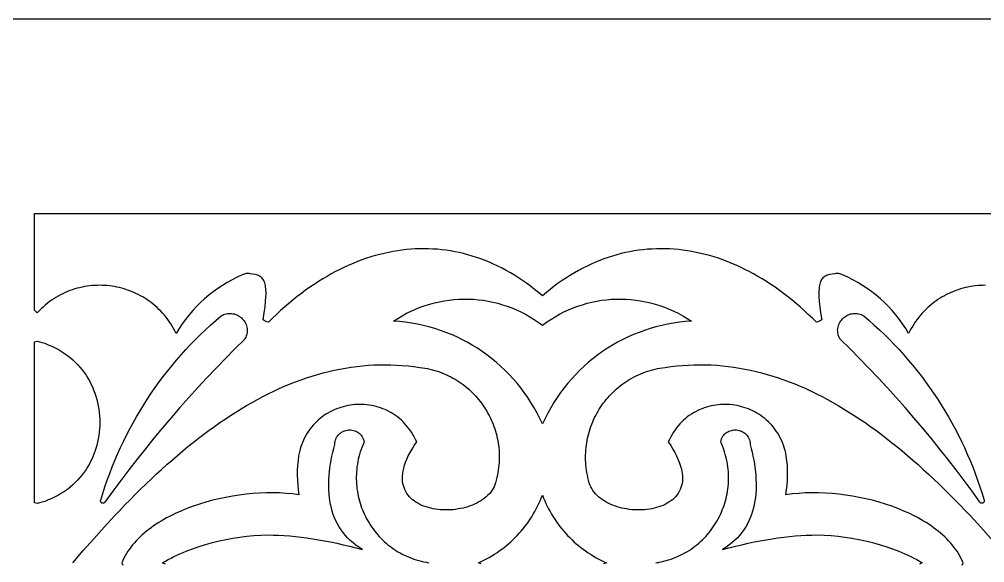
# Model space of a CAD drawing. Extents: x 1274 to 2074, y -191 to -51.
# Drawn here: x 1346.7 to 1471.1, y -120.5 to -50.5 of the extents above; entities that cross this region are included whole.
import ezdxf

# ---------------------------------------------------------------- set-up
doc = ezdxf.new("R2010")
doc.units = 0
doc.layers.add('LAYER_1', color=18, linetype='CONTINUOUS')

msp = doc.modelspace()

# ---------------------------------------------------------------- linework, layer by layer
at = {"layer": 'LAYER_1'}
for points in [[(2074.4, -190.54), (2074.4, -50.54), (1274.4, -50.54), (1274.4, -190.54)], [(1394.94, -89.43), (1395.5, -89.06), (1396.06, -88.73), (1396.64, -88.41), (1397.22, -88.13), (1397.81, -87.86), (1398.41, -87.62), (1399.02, -87.41), (1399.63, -87.22), (1400.24, -87.06), (1400.86, -86.92), (1401.49, -86.8), (1402.11, -86.71), (1402.74, -86.64), (1403.37, -86.6), (1404, -86.58), (1404.64, -86.58), (1405.27, -86.61), (1405.89, -86.67), (1406.52, -86.74), (1407.15, -86.85), (1407.77, -86.97), (1408.38, -87.12), (1408.99, -87.3), (1409.6, -87.5), (1410.2, -87.72), (1410.79, -87.96), (1411.37, -88.24), (1411.95, -88.53), (1412.51, -88.85), (1413.07, -89.19), (1413.61, -89.56), (1414.14, -89.94), (1414.68, -89.56), (1415.22, -89.19), (1415.78, -88.85), (1416.34, -88.53), (1416.92, -88.24), (1417.5, -87.96), (1418.09, -87.72), (1418.69, -87.5), (1419.3, -87.3), (1419.91, -87.12), (1420.52, -86.97), (1421.14, -86.85), (1421.77, -86.74), (1422.39, -86.67), (1423.02, -86.61), (1423.65, -86.58), (1424.28, -86.58), (1424.92, -86.6), (1425.55, -86.64), (1426.17, -86.71), (1426.8, -86.8), (1427.43, -86.92), (1428.05, -87.06), (1428.66, -87.22), (1429.27, -87.41), (1429.88, -87.62), (1430.48, -87.86), (1431.07, -88.13), (1431.65, -88.41), (1432.23, -88.73), (1432.79, -89.06), (1433.35, -89.43), (1432.57, -89.48), (1431.79, -89.56), (1431.02, -89.67), (1430.26, -89.81), (1429.51, -89.97), (1428.77, -90.16), (1428.03, -90.37), (1427.3, -90.61), (1426.59, -90.87), (1425.88, -91.15), (1425.19, -91.46), (1424.51, -91.79), (1423.83, -92.14), (1423.18, -92.52), (1422.53, -92.92), (1421.9, -93.34), (1421.29, -93.78), (1420.68, -94.24), (1420.1, -94.72), (1419.53, -95.22), (1418.98, -95.75), (1418.44, -96.29), (1417.92, -96.85), (1417.42, -97.42), (1416.94, -98.02), (1416.48, -98.63), (1416.04, -99.27), (1415.62, -99.91), (1415.21, -100.58), (1414.84, -101.26), (1414.48, -101.96), (1414.14, -102.67), (1413.81, -101.96), (1413.45, -101.26), (1413.07, -100.58), (1412.67, -99.91), (1412.25, -99.27), (1411.81, -98.63), (1411.35, -98.02), (1410.87, -97.42), (1410.37, -96.85), (1409.85, -96.29), (1409.31, -95.75), (1408.76, -95.22), (1408.19, -94.72), (1407.6, -94.24), (1407, -93.78), (1406.39, -93.34), (1405.76, -92.92), (1405.11, -92.52), (1404.45, -92.14), (1403.78, -91.79), (1403.1, -91.46), (1402.41, -91.15), (1401.7, -90.87), (1400.99, -90.61), (1400.26, -90.37), (1399.52, -90.16), (1398.78, -89.97), (1398.03, -89.81), (1397.27, -89.67), (1396.5, -89.56), (1395.72, -89.48)], [(1357.77, -112.73), (1357.73, -112.78), (1357.69, -112.82), (1357.64, -112.85), (1357.59, -112.87), (1357.54, -112.88), (1357.49, -112.88), (1357.44, -112.87), (1357.39, -112.85), (1357.34, -112.82), (1357.3, -112.79), (1357.27, -112.75), (1357.24, -112.7), (1357.22, -112.65), (1357.22, -112.6), (1357.22, -112.54), (1357.23, -112.48), (1357.5, -111.61), (1357.78, -110.75), (1358.07, -109.89), (1358.39, -109.05), (1358.71, -108.2), (1359.05, -107.37), (1359.41, -106.54), (1359.78, -105.72), (1360.16, -104.91), (1360.56, -104.11), (1360.97, -103.31), (1361.4, -102.52), (1361.84, -101.74), (1362.3, -100.97), (1362.77, -100.21), (1363.25, -99.45), (1363.75, -98.71), (1364.26, -97.97), (1364.78, -97.24), (1365.32, -96.53), (1365.87, -95.82), (1366.43, -95.12), (1367.01, -94.43), (1367.6, -93.76), (1368.2, -93.09), (1368.81, -92.44), (1369.44, -91.79), (1370.08, -91.16), (1370.73, -90.54), (1371.39, -89.93), (1372.06, -89.33), (1372.75, -88.74), (1372.91, -88.65), (1373.07, -88.57), (1373.24, -88.51), (1373.41, -88.46), (1373.58, -88.43), (1373.76, -88.42), (1373.93, -88.42), (1374.1, -88.43), (1374.27, -88.46), (1374.44, -88.5), (1374.6, -88.56), (1374.77, -88.62), (1374.92, -88.7), (1375.07, -88.79), (1375.21, -88.89), (1375.35, -89), (1375.47, -89.12), (1375.59, -89.25), (1375.7, -89.38), (1375.8, -89.53), (1375.88, -89.68), (1375.96, -89.84), (1376.01, -90.01), (1376.06, -90.18), (1376.09, -90.35), (1376.1, -90.54), (1376.1, -90.72), (1376.08, -90.91), (1376.05, -91.11), (1375.99, -91.31), (1375.91, -91.5), (1375.81, -91.71), (1375.74, -91.79), (1374.51, -93.01), (1373.3, -94.23), (1372.1, -95.47), (1370.91, -96.73), (1369.74, -97.99), (1368.58, -99.27), (1367.43, -100.56), (1366.3, -101.87), (1365.18, -103.18), (1364.08, -104.51), (1362.99, -105.85), (1361.92, -107.2), (1360.86, -108.57), (1359.81, -109.95), (1358.78, -111.33)], [(1452.48, -91.71), (1452.38, -91.5), (1452.3, -91.31), (1452.24, -91.11), (1452.21, -90.91), (1452.19, -90.72), (1452.18, -90.54), (1452.2, -90.35), (1452.23, -90.18), (1452.27, -90.01), (1452.33, -89.84), (1452.41, -89.68), (1452.49, -89.53), (1452.59, -89.38), (1452.7, -89.25), (1452.81, -89.12), (1452.94, -89), (1453.08, -88.89), (1453.22, -88.79), (1453.37, -88.7), (1453.52, -88.62), (1453.68, -88.56), (1453.85, -88.5), (1454.02, -88.46), (1454.19, -88.43), (1454.36, -88.42), (1454.53, -88.42), (1454.7, -88.43), (1454.88, -88.46), (1455.05, -88.51), (1455.22, -88.57), (1455.38, -88.65), (1455.54, -88.74), (1456.23, -89.33), (1456.9, -89.93), (1457.56, -90.54), (1458.21, -91.16), (1458.85, -91.79), (1459.48, -92.44), (1460.09, -93.09), (1460.69, -93.76), (1461.28, -94.43), (1461.86, -95.12), (1462.42, -95.82), (1462.97, -96.53), (1463.51, -97.24), (1464.03, -97.97), (1464.54, -98.71), (1465.04, -99.45), (1465.52, -100.21), (1465.99, -100.97), (1466.45, -101.74), (1466.89, -102.52), (1467.31, -103.31), (1467.73, -104.11), (1468.13, -104.91), (1468.51, -105.72), (1468.88, -106.54), (1469.24, -107.37), (1469.58, -108.2), (1469.9, -109.05), (1470.21, -109.89), (1470.51, -110.75), (1470.79, -111.61), (1471.05, -112.48), (1471.07, -112.54), (1471.07, -112.6), (1471.06, -112.65), (1471.05, -112.7), (1471.02, -112.75), (1470.99, -112.79), (1470.95, -112.82), (1470.9, -112.85), (1470.85, -112.87), (1470.8, -112.88), (1470.75, -112.88), (1470.7, -112.87), (1470.65, -112.85), (1470.6, -112.82), (1470.56, -112.78), (1470.52, -112.73), (1469.5, -111.33), (1468.47, -109.95), (1467.43, -108.57), (1466.37, -107.2), (1465.3, -105.85), (1464.21, -104.51), (1463.11, -103.18), (1461.99, -101.87), (1460.86, -100.56), (1459.71, -99.27), (1458.55, -97.99), (1457.38, -96.73), (1456.19, -95.47), (1454.99, -94.23), (1453.78, -93.01), (1452.55, -91.79)], [(1348.71, -92.08), (1349.04, -91.99), (1349.53, -92.13), (1350.02, -92.28), (1350.48, -92.46), (1350.93, -92.65), (1351.36, -92.85), (1351.78, -93.08), (1352.18, -93.32), (1352.57, -93.57), (1352.94, -93.83), (1353.29, -94.11), (1353.63, -94.4), (1353.96, -94.71), (1354.26, -95.02), (1354.56, -95.35), (1354.83, -95.69), (1355.09, -96.04), (1355.34, -96.39), (1355.56, -96.76), (1355.78, -97.13), (1355.97, -97.51), (1356.16, -97.9), (1356.32, -98.29), (1356.47, -98.69), (1356.6, -99.1), (1356.72, -99.51), (1356.83, -99.92), (1356.91, -100.34), (1356.98, -100.76), (1357.04, -101.18), (1357.08, -101.61), (1357.1, -102.03), (1357.11, -102.46), (1357.1, -102.89), (1357.08, -103.31), (1357.04, -103.74), (1356.98, -104.16), (1356.91, -104.58), (1356.83, -105), (1356.72, -105.41), (1356.6, -105.82), (1356.47, -106.23), (1356.32, -106.63), (1356.16, -107.02), (1355.97, -107.41), (1355.78, -107.79), (1355.56, -108.16), (1355.34, -108.53), (1355.09, -108.88), (1354.83, -109.23), (1354.56, -109.57), (1354.26, -109.89), (1353.96, -110.21), (1353.63, -110.52), (1353.29, -110.81), (1352.94, -111.09), (1352.57, -111.35), (1352.18, -111.6), (1351.78, -111.84), (1351.36, -112.06), (1350.93, -112.27), (1350.48, -112.46), (1350.02, -112.64), (1349.53, -112.79), (1349.04, -112.93), (1348.71, -112.84)]]:
    msp.add_lwpolyline(points, close=True, dxfattribs=at)
for points in [[(1471.21, -84.8), (1470.88, -84.81), (1470.56, -84.82), (1470.24, -84.84), (1469.92, -84.88), (1469.6, -84.92), (1469.28, -84.97), (1468.97, -85.03), (1468.65, -85.1), (1468.34, -85.18), (1468.03, -85.27), (1467.72, -85.37), (1467.41, -85.47), (1467.11, -85.59), (1466.81, -85.72), (1466.52, -85.85), (1466.22, -85.99), (1465.94, -86.14), (1465.65, -86.31), (1465.37, -86.48), (1465.1, -86.65), (1464.83, -86.84), (1464.56, -87.04), (1464.3, -87.24), (1464.04, -87.46), (1463.8, -87.68), (1463.55, -87.91), (1463.32, -88.15), (1463.08, -88.4), (1462.86, -88.65), (1462.64, -88.92), (1462.43, -89.19), (1462.23, -89.47), (1462.03, -89.76), (1461.85, -90.06), (1461.67, -90.37), (1461.49, -90.69), (1461.33, -91.01), (1460.95, -90.38), (1460.55, -89.78), (1460.13, -89.19), (1459.68, -88.62), (1459.21, -88.07), (1458.72, -87.54), (1458.21, -87.03), (1457.68, -86.54), (1457.14, -86.07), (1456.57, -85.63), (1455.98, -85.21), (1455.38, -84.81), (1454.76, -84.44), (1454.13, -84.09), (1453.48, -83.77), (1452.82, -83.47), (1452.7, -83.41), (1452.58, -83.36), (1452.45, -83.33), (1452.33, -83.3), (1452.2, -83.29), (1452.07, -83.28), (1451.95, -83.29), (1451.82, -83.31), (1451.47, -83.35), (1451.15, -83.41), (1451, -83.45), (1450.86, -83.5), (1450.73, -83.55), (1450.61, -83.61), (1450.49, -83.69), (1450.39, -83.77), (1450.29, -83.86), (1450.2, -83.96), (1450.12, -84.07), (1450.05, -84.2), (1449.98, -84.33), (1449.93, -84.49), (1449.88, -84.65), (1449.84, -84.83), (1449.81, -85.02), (1449.78, -85.24), (1449.77, -85.46), (1449.76, -85.71), (1449.76, -85.97), (1449.77, -86.25), (1449.81, -86.87), (1449.88, -87.57), (1449.99, -88.36), (1450.13, -89.24), (1449.99, -89.35), (1449.84, -89.44), (1449.65, -89.51), (1449.44, -89.56), (1448.92, -89.05), (1448.4, -88.55), (1447.88, -88.06), (1447.35, -87.59), (1446.82, -87.13), (1446.28, -86.69), (1445.74, -86.26), (1445.2, -85.84), (1444.66, -85.44), (1444.11, -85.06), (1443.56, -84.68), (1443.01, -84.32), (1442.46, -83.98), (1441.9, -83.65), (1441.34, -83.34), (1440.79, -83.03), (1440.22, -82.75), (1439.66, -82.48), (1439.1, -82.22), (1438.53, -81.98), (1437.96, -81.75), (1437.39, -81.53), (1436.83, -81.33), (1436.26, -81.15), (1435.68, -80.98), (1435.11, -80.83), (1434.54, -80.69), (1433.97, -80.56), (1433.39, -80.45), (1432.82, -80.35), (1432.25, -80.27), (1431.68, -80.21), (1431.1, -80.16), (1430.53, -80.12), (1429.96, -80.1), (1429.39, -80.09), (1428.82, -80.1), (1428.25, -80.13), (1427.68, -80.17), (1427.11, -80.22), (1426.54, -80.29), (1425.98, -80.38), (1425.42, -80.48), (1424.85, -80.59), (1424.29, -80.72), (1423.74, -80.87), (1423.18, -81.03), (1422.63, -81.21), (1422.07, -81.4), (1421.52, -81.61), (1420.98, -81.83), (1420.43, -82.07), (1419.89, -82.33), (1419.35, -82.6), (1418.81, -82.89), (1418.28, -83.19), (1417.75, -83.5), (1417.23, -83.84), (1416.7, -84.19), (1416.18, -84.55), (1415.67, -84.93), (1415.16, -85.33), (1414.65, -85.74), (1414.14, -86.17), (1413.64, -85.74), (1413.13, -85.33), (1412.62, -84.93), (1412.11, -84.55), (1411.59, -84.19), (1411.06, -83.84), (1410.54, -83.5), (1410.01, -83.19), (1409.47, -82.89), (1408.94, -82.6), (1408.4, -82.33), (1407.86, -82.07), (1407.31, -81.83), (1406.77, -81.61), (1406.22, -81.4), (1405.66, -81.21), (1405.11, -81.03), (1404.55, -80.87), (1403.99, -80.72), (1403.43, -80.59), (1402.87, -80.48), (1402.31, -80.38), (1401.74, -80.29), (1401.18, -80.22), (1400.61, -80.17), (1400.04, -80.13), (1399.47, -80.1), (1398.9, -80.09), (1398.33, -80.1), (1397.76, -80.12), (1397.19, -80.16), (1396.61, -80.21), (1396.04, -80.27), (1395.47, -80.35), (1394.89, -80.45), (1394.32, -80.56), (1393.75, -80.69), (1393.18, -80.83), (1392.6, -80.98), (1392.03, -81.15), (1391.46, -81.33), (1390.89, -81.53), (1390.33, -81.75), (1389.76, -81.98), (1389.19, -82.22), (1388.63, -82.48), (1388.06, -82.75), (1387.5, -83.03), (1386.94, -83.34), (1386.39, -83.65), (1385.83, -83.98), (1385.28, -84.32), (1384.73, -84.68), (1384.18, -85.06), (1383.63, -85.44), (1383.09, -85.84), (1382.55, -86.26), (1382.01, -86.69), (1381.47, -87.13), (1380.94, -87.59), (1380.41, -88.06), (1379.89, -88.55), (1379.36, -89.05), (1378.85, -89.56), (1378.64, -89.51), (1378.45, -89.44), (1378.29, -89.35), (1378.16, -89.24), (1378.3, -88.36), (1378.4, -87.57), (1378.48, -86.87), (1378.52, -86.25), (1378.53, -85.97), (1378.53, -85.71), (1378.52, -85.46), (1378.51, -85.24), (1378.48, -85.02), (1378.45, -84.83), (1378.41, -84.65), (1378.36, -84.49), (1378.31, -84.33), (1378.24, -84.2), (1378.17, -84.07), (1378.09, -83.96), (1378, -83.86), (1377.9, -83.77), (1377.79, -83.69), (1377.68, -83.61), (1377.56, -83.55), (1377.43, -83.5), (1377.29, -83.45), (1377.14, -83.41), (1376.82, -83.35), (1376.47, -83.31), (1376.34, -83.29), (1376.22, -83.28), (1376.09, -83.29), (1375.96, -83.3), (1375.83, -83.33), (1375.71, -83.36), (1375.59, -83.41), (1375.47, -83.47), (1374.81, -83.77), (1374.16, -84.09), (1373.52, -84.44), (1372.91, -84.81), (1372.3, -85.21), (1371.72, -85.63), (1371.15, -86.07), (1370.6, -86.54), (1370.07, -87.03), (1369.56, -87.54), (1369.08, -88.07), (1368.61, -88.62), (1368.16, -89.19), (1367.74, -89.78), (1367.33, -90.38), (1366.96, -91.01), (1366.79, -90.69), (1366.62, -90.37), (1366.44, -90.06), (1366.25, -89.76), (1366.06, -89.47), (1365.86, -89.19), (1365.65, -88.92), (1365.43, -88.65), (1365.2, -88.4), (1364.97, -88.15), (1364.74, -87.91), (1364.49, -87.68), (1364.24, -87.46), (1363.99, -87.24), (1363.73, -87.04), (1363.46, -86.84), (1363.19, -86.65), (1362.92, -86.48), (1362.64, -86.31), (1362.35, -86.14), (1362.06, -85.99), (1361.77, -85.85), (1361.48, -85.72), (1361.18, -85.59), (1360.87, -85.47), (1360.57, -85.37), (1360.26, -85.27), (1359.95, -85.18), (1359.64, -85.1), (1359.32, -85.03), (1359.01, -84.97), (1358.69, -84.92), (1358.37, -84.88), (1358.05, -84.84), (1357.73, -84.82), (1357.4, -84.81), (1357.08, -84.8), (1356.76, -84.81), (1356.44, -84.82), (1356.11, -84.84), (1355.79, -84.88), (1355.47, -84.92), (1355.15, -84.97), (1354.83, -85.04), (1354.51, -85.11), (1354.2, -85.19), (1353.88, -85.28), (1353.57, -85.38), (1353.26, -85.49), (1352.95, -85.61), (1352.65, -85.75), (1352.34, -85.89), (1352.05, -86.04), (1351.75, -86.2), (1351.46, -86.37), (1351.17, -86.55), (1350.89, -86.74), (1350.61, -86.94), (1350.33, -87.15), (1350.06, -87.38), (1349.8, -87.61), (1349.54, -87.85), (1349.29, -88.1), (1349.04, -88.37), (1348.79, -88.1), (1348.71, -88.02), (1348.71, -75.54), (2000.1, -75.54)], [(1353.65, -120.54), (1354.99, -118.97), (1356.33, -117.45), (1357.66, -115.96), (1359.01, -114.51), (1359.68, -113.8), (1360.35, -113.1), (1361.02, -112.42), (1361.69, -111.74), (1362.37, -111.07), (1363.04, -110.42), (1363.72, -109.77), (1364.39, -109.14), (1365.07, -108.52), (1365.75, -107.91), (1366.43, -107.31), (1367.11, -106.73), (1367.79, -106.15), (1368.47, -105.59), (1369.15, -105.05), (1369.83, -104.51), (1370.52, -103.99), (1371.2, -103.48), (1371.89, -102.98), (1372.58, -102.5), (1373.27, -102.03), (1373.96, -101.57), (1374.65, -101.13), (1375.34, -100.7), (1376.03, -100.29), (1376.73, -99.89), (1377.42, -99.51), (1378.12, -99.14), (1378.82, -98.78), (1379.52, -98.44), (1380.22, -98.12), (1380.93, -97.81), (1381.63, -97.51), (1382.34, -97.23), (1383.05, -96.97), (1383.75, -96.72), (1384.47, -96.49), (1385.18, -96.28), (1385.89, -96.08), (1386.61, -95.9), (1387.33, -95.73), (1388.05, -95.59), (1388.77, -95.46), (1389.49, -95.34), (1390.22, -95.25), (1390.95, -95.17), (1391.68, -95.11), (1392.41, -95.06), (1393.14, -95.04), (1393.88, -95.03), (1394.61, -95.05), (1395.35, -95.08), (1396.09, -95.13), (1396.84, -95.19), (1397.58, -95.28), (1398.33, -95.39), (1398.67, -95.43), (1398.99, -95.48), (1399.32, -95.54), (1399.64, -95.61), (1399.96, -95.69), (1400.27, -95.77), (1400.58, -95.87), (1400.88, -95.97), (1401.18, -96.08), (1401.48, -96.2), (1401.77, -96.33), (1402.06, -96.46), (1402.34, -96.6), (1402.61, -96.75), (1402.89, -96.91), (1403.15, -97.07), (1403.41, -97.24), (1403.67, -97.42), (1403.92, -97.6), (1404.17, -97.79), (1404.41, -97.98), (1404.64, -98.19), (1404.87, -98.39), (1405.09, -98.61), (1405.31, -98.83), (1405.52, -99.05), (1405.72, -99.28), (1405.92, -99.52), (1406.12, -99.76), (1406.3, -100), (1406.48, -100.25), (1406.65, -100.51), (1406.82, -100.77), (1406.98, -101.03), (1407.13, -101.3), (1407.28, -101.57), (1407.41, -101.85), (1407.55, -102.13), (1407.67, -102.41), (1407.78, -102.7), (1407.89, -102.99), (1407.99, -103.28), (1408.09, -103.58), (1408.17, -103.88), (1408.25, -104.18), (1408.32, -104.48), (1408.38, -104.79), (1408.44, -105.1), (1408.48, -105.41), (1408.52, -105.72), (1408.55, -106.04), (1408.57, -106.36), (1408.58, -106.68), (1408.58, -106.99), (1408.58, -107.32), (1408.56, -107.64), (1408.54, -107.96), (1408.5, -108.28), (1408.46, -108.61), (1408.41, -108.93), (1408.35, -109.26), (1408.28, -109.58), (1408.19, -109.91), (1408.1, -110.24), (1408.02, -110.5), (1407.91, -110.75), (1407.79, -110.99), (1407.64, -111.22), (1407.48, -111.44), (1407.31, -111.65), (1407.12, -111.86), (1406.91, -112.05), (1406.69, -112.23), (1406.46, -112.41), (1406.21, -112.57), (1405.95, -112.72), (1405.69, -112.86), (1405.41, -112.99), (1405.13, -113.12), (1404.83, -113.23), (1404.53, -113.33), (1404.23, -113.42), (1403.91, -113.5), (1403.6, -113.56), (1403.28, -113.62), (1402.95, -113.67), (1402.63, -113.71), (1402.3, -113.73), (1401.98, -113.75), (1401.65, -113.75), (1401.33, -113.74), (1401, -113.72), (1400.69, -113.69), (1400.37, -113.65), (1400.06, -113.59), (1399.75, -113.53), (1399.45, -113.45), (1399.16, -113.36), (1398.88, -113.26), (1398.6, -113.15), (1398.34, -113.03), (1398.09, -112.89), (1397.84, -112.75), (1397.61, -112.59), (1397.39, -112.42), (1397.19, -112.23), (1397, -112.04), (1396.83, -111.83), (1396.67, -111.61), (1396.53, -111.38), (1396.41, -111.13), (1396.31, -110.87), (1396.23, -110.6), (1396.16, -110.32), (1396.12, -110.02), (1396.1, -109.71), (1396.11, -109.39), (1396.14, -109.06), (1396.19, -108.71), (1396.27, -108.35), (1396.38, -107.97), (1396.51, -107.59), (1396.67, -107.19), (1396.86, -106.77), (1397.09, -106.35), (1397.34, -105.91), (1397.62, -105.45), (1397.94, -104.98), (1397.78, -104.65), (1397.62, -104.32), (1397.44, -104.01), (1397.26, -103.72), (1397.06, -103.43), (1396.86, -103.16), (1396.65, -102.89), (1396.43, -102.65), (1396.2, -102.41), (1395.97, -102.18), (1395.72, -101.97), (1395.47, -101.77), (1395.22, -101.58), (1394.96, -101.4), (1394.69, -101.24), (1394.42, -101.09), (1394.14, -100.94), (1393.86, -100.82), (1393.58, -100.7), (1393.29, -100.59), (1392.99, -100.5), (1392.7, -100.41), (1392.4, -100.34), (1392.1, -100.28), (1391.8, -100.23), (1391.5, -100.2), (1391.19, -100.17), (1390.89, -100.16), (1390.59, -100.15), (1390.28, -100.16), (1389.98, -100.18), (1389.67, -100.21), (1389.37, -100.25), (1389.07, -100.3), (1388.77, -100.37), (1388.48, -100.44), (1388.18, -100.53), (1387.9, -100.62), (1387.61, -100.73), (1387.33, -100.85), (1387.05, -100.97), (1386.78, -101.11), (1386.51, -101.26), (1386.25, -101.42), (1385.99, -101.59), (1385.74, -101.78), (1385.49, -101.97), (1385.26, -102.17), (1385.03, -102.38), (1384.81, -102.6), (1384.59, -102.84), (1384.39, -103.08), (1384.19, -103.33), (1384, -103.6), (1383.83, -103.87), (1383.66, -104.15), (1383.5, -104.45), (1383.36, -104.75), (1383.22, -105.07), (1383.1, -105.39), (1382.99, -105.72), (1382.89, -106.07), (1382.8, -106.42), (1382.73, -106.78), (1382.65, -107.4), (1382.59, -108.03), (1382.56, -108.66), (1382.55, -109.28), (1382.57, -109.91), (1382.61, -110.54), (1382.67, -111.16), (1382.77, -111.78), (1381.95, -111.68), (1381.12, -111.61), (1380.28, -111.56), (1379.43, -111.54), (1378.57, -111.55), (1377.7, -111.58), (1376.83, -111.64), (1375.95, -111.72), (1375.08, -111.83), (1374.21, -111.96), (1373.34, -112.12), (1372.48, -112.3), (1371.63, -112.5), (1370.78, -112.73), (1369.95, -112.99), (1369.14, -113.26), (1368.34, -113.56), (1367.57, -113.88), (1366.81, -114.22), (1366.44, -114.4), (1366.08, -114.59), (1365.72, -114.78), (1365.37, -114.97), (1365.03, -115.17), (1364.7, -115.38), (1364.37, -115.59), (1364.05, -115.81), (1363.74, -116.03), (1363.43, -116.25), (1363.14, -116.49), (1362.85, -116.72), (1362.58, -116.96), (1362.31, -117.21), (1362.05, -117.46), (1361.8, -117.72), (1361.57, -117.98), (1361.34, -118.24), (1361.13, -118.52), (1360.92, -118.79), (1360.73, -119.07), (1360.55, -119.36), (1360.38, -119.64), (1360.22, -119.94), (1360.07, -120.24), (1359.94, -120.54), (1360.07, -120.84)], [(1468.22, -120.84), (1468.35, -120.54), (1468.22, -120.24), (1468.07, -119.94), (1467.91, -119.64), (1467.74, -119.36), (1467.56, -119.07), (1467.37, -118.79), (1467.16, -118.52), (1466.95, -118.24), (1466.72, -117.98), (1466.48, -117.72), (1466.24, -117.46), (1465.98, -117.21), (1465.71, -116.96), (1465.44, -116.72), (1465.15, -116.49), (1464.85, -116.25), (1464.55, -116.03), (1464.24, -115.81), (1463.92, -115.59), (1463.59, -115.38), (1463.26, -115.17), (1462.91, -114.97), (1462.57, -114.78), (1462.21, -114.59), (1461.85, -114.4), (1461.48, -114.22), (1460.72, -113.88), (1459.94, -113.56), (1459.15, -113.26), (1458.33, -112.99), (1457.51, -112.73), (1456.66, -112.5), (1455.81, -112.3), (1454.95, -112.12), (1454.08, -111.96), (1453.21, -111.83), (1452.34, -111.72), (1451.46, -111.64), (1450.59, -111.58), (1449.72, -111.55), (1448.86, -111.54), (1448.01, -111.56), (1447.17, -111.61), (1446.34, -111.68), (1445.52, -111.78), (1445.61, -111.16), (1445.68, -110.54), (1445.72, -109.91), (1445.74, -109.28), (1445.73, -108.66), (1445.7, -108.03), (1445.64, -107.4), (1445.56, -106.78), (1445.49, -106.42), (1445.4, -106.07), (1445.3, -105.72), (1445.19, -105.39), (1445.07, -105.07), (1444.93, -104.75), (1444.79, -104.45), (1444.63, -104.15), (1444.46, -103.87), (1444.28, -103.6), (1444.1, -103.33), (1443.9, -103.08), (1443.7, -102.84), (1443.48, -102.6), (1443.26, -102.38), (1443.03, -102.17), (1442.79, -101.97), (1442.55, -101.78), (1442.3, -101.59), (1442.04, -101.42), (1441.78, -101.26), (1441.51, -101.11), (1441.24, -100.97), (1440.96, -100.85), (1440.68, -100.73), (1440.39, -100.62), (1440.1, -100.53), (1439.81, -100.44), (1439.52, -100.37), (1439.22, -100.3), (1438.92, -100.25), (1438.62, -100.21), (1438.31, -100.18), (1438.01, -100.16), (1437.7, -100.15), (1437.4, -100.16), (1437.09, -100.17), (1436.79, -100.2), (1436.49, -100.23), (1436.19, -100.28), (1435.89, -100.34), (1435.59, -100.41), (1435.29, -100.5), (1435, -100.59), (1434.71, -100.7), (1434.43, -100.82), (1434.15, -100.94), (1433.87, -101.09), (1433.6, -101.24), (1433.33, -101.4), (1433.07, -101.58), (1432.81, -101.77), (1432.57, -101.97), (1432.32, -102.18), (1432.09, -102.41), (1431.86, -102.65), (1431.64, -102.89), (1431.43, -103.16), (1431.23, -103.43), (1431.03, -103.72), (1430.85, -104.01), (1430.67, -104.32), (1430.51, -104.65), (1430.35, -104.98), (1430.67, -105.45), (1430.95, -105.91), (1431.2, -106.35), (1431.42, -106.77), (1431.61, -107.19), (1431.78, -107.59), (1431.91, -107.97), (1432.02, -108.35), (1432.1, -108.71), (1432.15, -109.06), (1432.18, -109.39), (1432.18, -109.71), (1432.17, -110.02), (1432.13, -110.32), (1432.06, -110.6), (1431.98, -110.87), (1431.88, -111.13), (1431.76, -111.38), (1431.62, -111.61), (1431.46, -111.83), (1431.29, -112.04), (1431.1, -112.23), (1430.89, -112.42), (1430.68, -112.59), (1430.45, -112.75), (1430.2, -112.89), (1429.95, -113.03), (1429.68, -113.15), (1429.41, -113.26), (1429.13, -113.36), (1428.83, -113.45), (1428.54, -113.53), (1428.23, -113.59), (1427.92, -113.65), (1427.6, -113.69), (1427.28, -113.72), (1426.96, -113.74), (1426.64, -113.75), (1426.31, -113.75), (1425.98, -113.73), (1425.66, -113.71), (1425.33, -113.67), (1425.01, -113.62), (1424.69, -113.56), (1424.37, -113.5), (1424.06, -113.42), (1423.76, -113.33), (1423.46, -113.23), (1423.16, -113.12), (1422.88, -112.99), (1422.6, -112.86), (1422.33, -112.72), (1422.08, -112.57), (1421.83, -112.41), (1421.6, -112.23), (1421.38, -112.05), (1421.17, -111.86), (1420.98, -111.65), (1420.81, -111.44), (1420.65, -111.22), (1420.5, -110.99), (1420.38, -110.75), (1420.27, -110.5), (1420.18, -110.24), (1420.09, -109.91), (1420.01, -109.58), (1419.94, -109.26), (1419.88, -108.93), (1419.83, -108.61), (1419.79, -108.28), (1419.75, -107.96), (1419.73, -107.64), (1419.71, -107.32), (1419.71, -106.99), (1419.71, -106.68), (1419.72, -106.36), (1419.74, -106.04), (1419.77, -105.72), (1419.81, -105.41), (1419.85, -105.1), (1419.91, -104.79), (1419.97, -104.48), (1420.04, -104.18), (1420.11, -103.88), (1420.2, -103.58), (1420.29, -103.28), (1420.39, -102.99), (1420.5, -102.7), (1420.62, -102.41), (1420.74, -102.13), (1420.87, -101.85), (1421.01, -101.57), (1421.16, -101.3), (1421.31, -101.03), (1421.47, -100.77), (1421.64, -100.51), (1421.81, -100.25), (1421.99, -100), (1422.17, -99.76), (1422.37, -99.52), (1422.56, -99.28), (1422.77, -99.05), (1422.98, -98.83), (1423.2, -98.61), (1423.42, -98.39), (1423.65, -98.19), (1423.88, -97.98), (1424.12, -97.79), (1424.37, -97.6), (1424.62, -97.42), (1424.87, -97.24), (1425.14, -97.07), (1425.4, -96.91), (1425.68, -96.75), (1425.95, -96.6), (1426.23, -96.46), (1426.52, -96.33), (1426.81, -96.2), (1427.11, -96.08), (1427.41, -95.97), (1427.71, -95.87), (1428.02, -95.77), (1428.33, -95.69), (1428.65, -95.61), (1428.97, -95.54), (1429.29, -95.48), (1429.62, -95.43), (1429.96, -95.39), (1430.7, -95.28), (1431.45, -95.19), (1432.19, -95.13), (1432.94, -95.08), (1433.68, -95.05), (1434.41, -95.03), (1435.15, -95.04), (1435.88, -95.06), (1436.61, -95.11), (1437.34, -95.17), (1438.07, -95.25), (1438.8, -95.34), (1439.52, -95.46), (1440.24, -95.59), (1440.96, -95.73), (1441.68, -95.9), (1442.39, -96.08), (1443.11, -96.28), (1443.82, -96.49), (1444.53, -96.72), (1445.24, -96.97), (1445.95, -97.23), (1446.66, -97.51), (1447.36, -97.81), (1448.07, -98.12), (1448.77, -98.44), (1449.47, -98.78), (1450.17, -99.14), (1450.86, -99.51), (1451.56, -99.89), (1452.26, -100.29), (1452.95, -100.7), (1453.64, -101.13), (1454.33, -101.57), (1455.02, -102.03), (1455.71, -102.5), (1456.4, -102.98), (1457.09, -103.48), (1457.77, -103.99), (1458.45, -104.51), (1459.14, -105.05), (1459.82, -105.59), (1460.5, -106.15), (1461.18, -106.73), (1461.86, -107.31), (1462.54, -107.91), (1463.22, -108.52), (1463.89, -109.14), (1464.57, -109.77), (1465.25, -110.42), (1465.92, -111.07), (1466.59, -111.74), (1467.27, -112.42), (1467.94, -113.1), (1468.61, -113.8), (1469.28, -114.51), (1470.62, -115.96), (1471.96, -117.45)], [(1365.56, -120.75), (1365.2, -120.54), (1365.56, -120.33), (1365.92, -120.13), (1366.29, -119.94), (1366.67, -119.75), (1367.05, -119.56), (1367.44, -119.39), (1367.84, -119.21), (1368.24, -119.05), (1369.06, -118.74), (1369.9, -118.45), (1370.75, -118.18), (1371.62, -117.94), (1372.5, -117.73), (1373.38, -117.54), (1374.27, -117.38), (1375.16, -117.24), (1376.06, -117.13), (1376.95, -117.05), (1377.84, -116.99), (1378.72, -116.96), (1379.43, -116.98), (1380.15, -117), (1380.87, -117.05), (1381.59, -117.1), (1382.32, -117.17), (1383.05, -117.25), (1383.8, -117.35), (1384.55, -117.46), (1385.3, -117.58), (1386.07, -117.72), (1386.85, -117.87), (1387.65, -118.04), (1388.45, -118.22), (1389.27, -118.42), (1390.11, -118.63), (1390.96, -118.85), (1390.53, -118.58), (1390.12, -118.3), (1389.74, -118), (1389.39, -117.68), (1389.05, -117.36), (1388.75, -117.02), (1388.46, -116.67), (1388.2, -116.31), (1387.96, -115.93), (1387.74, -115.55), (1387.54, -115.15), (1387.36, -114.75), (1387.2, -114.34), (1387.07, -113.91), (1386.95, -113.48), (1386.85, -113.04), (1386.76, -112.59), (1386.7, -112.14), (1386.65, -111.68), (1386.62, -111.21), (1386.61, -110.74), (1386.61, -110.26), (1386.63, -109.78), (1386.66, -109.29), (1386.7, -108.8), (1386.76, -108.31), (1386.83, -107.81), (1386.92, -107.31), (1387.02, -106.81), (1387.13, -106.31), (1387.25, -105.81), (1387.38, -105.3), (1387.4, -105.09), (1387.43, -104.9), (1387.48, -104.71), (1387.55, -104.54), (1387.63, -104.38), (1387.72, -104.23), (1387.83, -104.09), (1387.94, -103.97), (1388.07, -103.85), (1388.2, -103.76), (1388.35, -103.67), (1388.5, -103.6), (1388.65, -103.54), (1388.81, -103.49), (1388.98, -103.46), (1389.14, -103.44), (1389.31, -103.43), (1389.47, -103.44), (1389.64, -103.46), (1389.8, -103.49), (1389.96, -103.54), (1390.12, -103.6), (1390.27, -103.67), (1390.41, -103.76), (1390.54, -103.87), (1390.67, -103.99), (1390.78, -104.12), (1390.89, -104.26), (1390.98, -104.42), (1391.06, -104.6), (1391.13, -104.79), (1391.17, -104.99), (1391.04, -105.31), (1390.91, -105.62), (1390.79, -105.94), (1390.68, -106.26), (1390.59, -106.58), (1390.5, -106.9), (1390.42, -107.22), (1390.36, -107.54), (1390.3, -107.86), (1390.25, -108.18), (1390.22, -108.5), (1390.19, -108.82), (1390.17, -109.14), (1390.16, -109.46), (1390.16, -109.78), (1390.17, -110.1), (1390.19, -110.41), (1390.22, -110.73), (1390.25, -111.04), (1390.3, -111.35), (1390.35, -111.66), (1390.41, -111.97), (1390.49, -112.27), (1390.56, -112.57), (1390.65, -112.87), (1390.75, -113.17), (1390.85, -113.46), (1390.96, -113.75), (1391.08, -114.04), (1391.21, -114.32), (1391.35, -114.6), (1391.49, -114.88), (1391.64, -115.15), (1391.8, -115.42), (1391.96, -115.68), (1392.14, -115.94), (1392.32, -116.19), (1392.5, -116.44), (1392.7, -116.68), (1392.9, -116.92), (1393.11, -117.15), (1393.32, -117.38), (1393.54, -117.6), (1393.77, -117.81), (1394, -118.02), (1394.24, -118.22), (1394.49, -118.41), (1394.74, -118.6), (1395, -118.78), (1395.26, -118.96), (1395.53, -119.12), (1395.81, -119.28), (1396.09, -119.43), (1396.37, -119.58), (1396.67, -119.71), (1396.96, -119.84), (1397.27, -119.96), (1397.58, -120.07), (1397.89, -120.17), (1398.21, -120.26), (1398.53, -120.35), (1398.86, -120.42), (1399.19, -120.48), (1399.52, -120.54)], [(1429.1, -120.59), (1428.76, -120.54), (1429.1, -120.48), (1429.43, -120.42), (1429.76, -120.35), (1430.08, -120.26), (1430.4, -120.17), (1430.71, -120.07), (1431.02, -119.96), (1431.32, -119.84), (1431.62, -119.71), (1431.91, -119.58), (1432.2, -119.43), (1432.48, -119.28), (1432.76, -119.12), (1433.03, -118.96), (1433.29, -118.78), (1433.55, -118.6), (1433.8, -118.41), (1434.05, -118.22), (1434.29, -118.02), (1434.52, -117.81), (1434.75, -117.6), (1434.97, -117.38), (1435.18, -117.15), (1435.39, -116.92), (1435.59, -116.68), (1435.78, -116.44), (1435.97, -116.19), (1436.15, -115.94), (1436.32, -115.68), (1436.49, -115.42), (1436.65, -115.15), (1436.8, -114.88), (1436.94, -114.6), (1437.08, -114.32), (1437.2, -114.04), (1437.32, -113.75), (1437.44, -113.46), (1437.54, -113.17), (1437.64, -112.87), (1437.72, -112.57), (1437.8, -112.27), (1437.87, -111.97), (1437.94, -111.66), (1437.99, -111.35), (1438.04, -111.04), (1438.07, -110.73), (1438.1, -110.41), (1438.12, -110.1), (1438.13, -109.78), (1438.13, -109.46), (1438.12, -109.14), (1438.1, -108.82), (1438.07, -108.5), (1438.03, -108.18), (1437.99, -107.86), (1437.93, -107.54), (1437.86, -107.22), (1437.79, -106.9), (1437.7, -106.58), (1437.6, -106.26), (1437.5, -105.94), (1437.38, -105.62), (1437.25, -105.31), (1437.11, -104.99), (1437.16, -104.79), (1437.23, -104.6), (1437.31, -104.42), (1437.4, -104.26), (1437.5, -104.12), (1437.62, -103.99), (1437.75, -103.87), (1437.88, -103.76), (1438.02, -103.67), (1438.17, -103.6), (1438.33, -103.54), (1438.49, -103.49), (1438.65, -103.46), (1438.82, -103.44), (1438.98, -103.43), (1439.15, -103.44), (1439.31, -103.46), (1439.48, -103.49), (1439.64, -103.54), (1439.79, -103.6), (1439.94, -103.67), (1440.08, -103.76), (1440.22, -103.85), (1440.35, -103.97), (1440.46, -104.09), (1440.57, -104.23), (1440.66, -104.38), (1440.74, -104.54), (1440.81, -104.71), (1440.86, -104.9), (1440.89, -105.09), (1440.91, -105.3), (1441.04, -105.81), (1441.16, -106.31), (1441.27, -106.81), (1441.37, -107.31), (1441.45, -107.81), (1441.53, -108.31), (1441.59, -108.8), (1441.63, -109.29), (1441.66, -109.78), (1441.68, -110.26), (1441.68, -110.74), (1441.67, -111.21), (1441.64, -111.68), (1441.59, -112.14), (1441.52, -112.59), (1441.44, -113.04), (1441.34, -113.48), (1441.22, -113.91), (1441.08, -114.34), (1440.93, -114.75), (1440.75, -115.15), (1440.55, -115.55), (1440.33, -115.93), (1440.09, -116.31), (1439.83, -116.67), (1439.54, -117.02), (1439.24, -117.36), (1438.9, -117.68), (1438.55, -118), (1438.17, -118.3), (1437.76, -118.58), (1437.33, -118.85), (1438.18, -118.63), (1439.02, -118.42), (1439.84, -118.22), (1440.64, -118.04), (1441.43, -117.87), (1442.21, -117.72), (1442.98, -117.58), (1443.74, -117.46), (1444.49, -117.35), (1445.24, -117.25), (1445.97, -117.17), (1446.7, -117.1), (1447.42, -117.05), (1448.14, -117), (1448.86, -116.98), (1449.57, -116.96), (1450.45, -116.99), (1451.34, -117.05), (1452.23, -117.13), (1453.12, -117.24), (1454.02, -117.38), (1454.91, -117.54), (1455.79, -117.73), (1456.67, -117.94), (1457.54, -118.18), (1458.39, -118.45), (1459.23, -118.74), (1460.05, -119.05), (1460.45, -119.21), (1460.85, -119.39), (1461.24, -119.56), (1461.62, -119.75), (1462, -119.94), (1462.37, -120.13), (1462.73, -120.33), (1463.09, -120.54), (1462.73, -120.75)], [(1406.26, -120.7), (1405.9, -120.54), (1406.26, -120.38), (1406.6, -120.21), (1406.95, -120.03), (1407.29, -119.85), (1407.62, -119.66), (1407.95, -119.46), (1408.27, -119.25), (1408.58, -119.03), (1408.9, -118.81), (1409.2, -118.57), (1409.5, -118.33), (1409.79, -118.09), (1410.08, -117.84), (1410.36, -117.57), (1410.63, -117.31), (1410.89, -117.03), (1411.15, -116.75), (1411.41, -116.47), (1411.65, -116.17), (1411.89, -115.87), (1412.12, -115.57), (1412.34, -115.26), (1412.56, -114.94), (1412.77, -114.62), (1412.97, -114.29), (1413.16, -113.96), (1413.35, -113.62), (1413.52, -113.27), (1413.69, -112.92), (1413.85, -112.57), (1414, -112.21), (1414.14, -111.85), (1414.29, -112.21), (1414.44, -112.57), (1414.6, -112.92), (1414.77, -113.27), (1414.94, -113.62), (1415.13, -113.96), (1415.32, -114.29), (1415.52, -114.62), (1415.73, -114.94), (1415.94, -115.26), (1416.17, -115.57), (1416.4, -115.87), (1416.64, -116.17), (1416.88, -116.47), (1417.13, -116.75), (1417.39, -117.03), (1417.66, -117.31), (1417.93, -117.57), (1418.21, -117.84), (1418.5, -118.09), (1418.79, -118.33), (1419.09, -118.57), (1419.39, -118.81), (1419.7, -119.03), (1420.02, -119.25), (1420.34, -119.46), (1420.67, -119.66), (1421, -119.85), (1421.34, -120.03), (1421.68, -120.21), (1422.03, -120.38), (1422.39, -120.54), (1422.03, -120.7)]]:
    msp.add_lwpolyline(points, dxfattribs=at)

doc.saveas('drawing.dxf')
